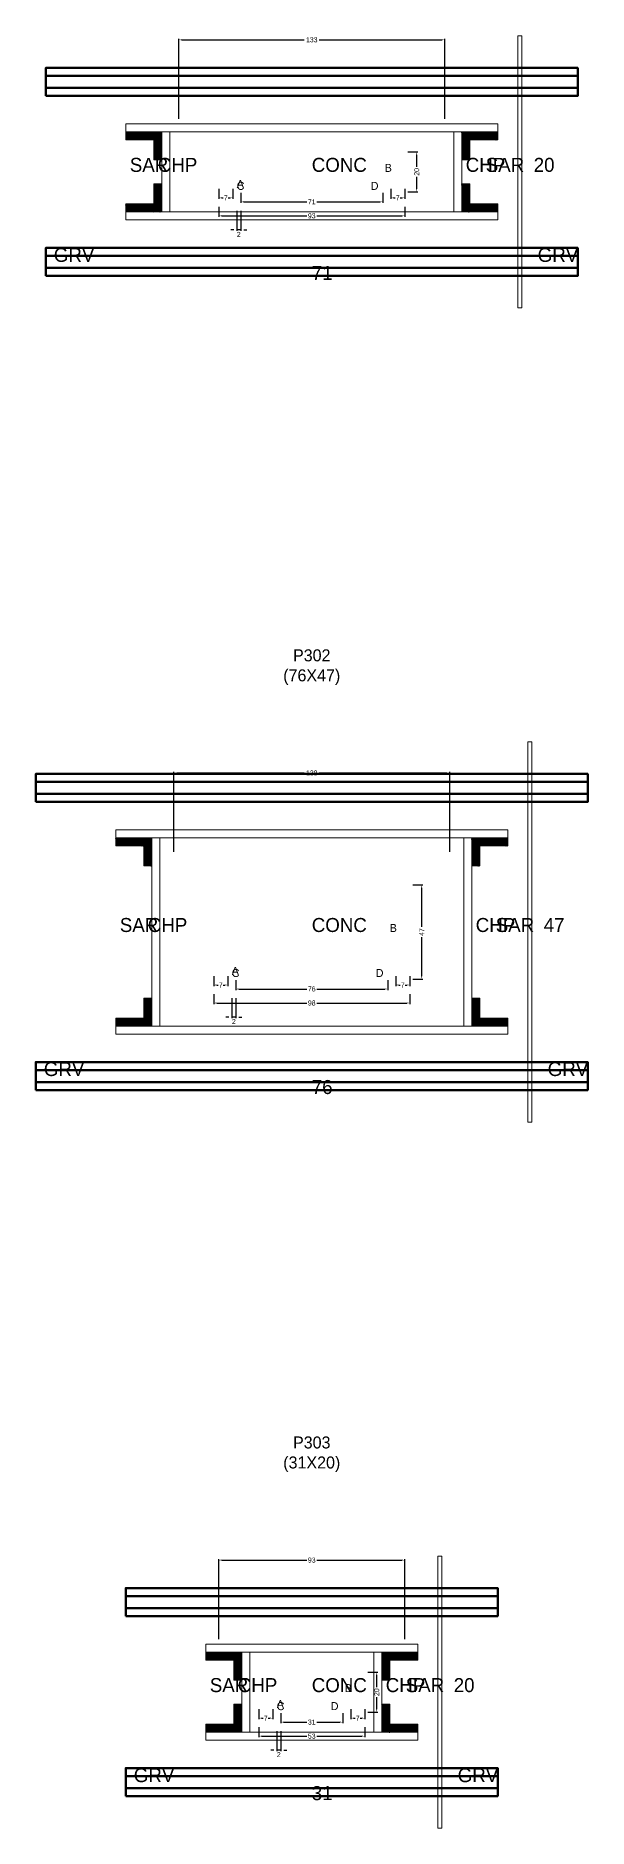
# Model space of a CAD drawing. Header units: centimetres. Extents: x -8500 to 4127, y -3806 to 295.
# Drawn here: x -138 to 138, y -3348 to -2452 of the extents above; entities that cross this region are included whole.
import ezdxf

# ---------------------------------------------------------------- set-up
doc = ezdxf.new("R2010")
doc.units = ezdxf.units.CM
for name, color, linetype in [('COTA', 241, 'Continuous'), ('GRAVATA', 224, 'Continuous'), ('Hachura', 251, 'Continuous'), ('NOMENCLATURA', 7, 'Continuous'), ('SARRAFO', 251, 'Continuous'), ('Texto Seção', 7, 'Continuous')]:
    doc.layers.add(name, color=color, linetype=linetype)
doc.dimstyles.new('cotax2', dxfattribs={"dimtxt": 2.5, "dimasz": 1.5, "dimexe": 0.5, "dimexo": 0.5, "dimgap": 0.5, "dimtad": 1, "dimcen": 2.5, "dimazin": 3, "dimtfac": 1, "dimtmove": 0, "dimatfit": 3})

# ---------------------------------------------------------------- blocks, each defined once
blk = doc.blocks.new('_CLOSEDFILLED')
at = {"color": 0, "linetype": 'BYBLOCK'}
blk.add_solid([(-1, 0.16), (0, 0), (-1, -0.16)], dxfattribs=at)
blk = doc.blocks.new('*D196')
for p, q in [((-46.5, -2537.5), (-46.5, -2542.5)), ((-45, -2542), (-2.5, -2542)), ((2.5, -2542), (45, -2542)), ((46.5, -2537.5), (46.5, -2542.5))]:
    blk.add_line(p, q)
at = {"layer": 'Defpoints'}
for p in [(-46.5, -2537), (-46.5, -2542), (46.5, -2537)]:
    blk.add_point(p, dxfattribs=at)
at = {"layer": 'COTA', "xscale": 1.5, "yscale": 1.5, "rotation": 180}
blk.add_blockref('_CLOSEDFILLED', (-46.5, -2542), dxfattribs=at)
at = {"layer": 'COTA', "xscale": 1.5, "yscale": 1.5}
blk.add_blockref('_CLOSEDFILLED', (46.5, -2542), dxfattribs=at)
at = {"layer": 'COTA', "insert": (0, -2542), "char_height": 2.5, "attachment_point": 5}
blk.add_mtext('93', dxfattribs=at)
blk = doc.blocks.new('*D197')
for p, q in [((-35.5, -2530.5), (-35.5, -2535.5)), ((-34, -2535), (-2.5, -2535)), ((2.5, -2535), (34, -2535)), ((35.5, -2530.5), (35.5, -2535.5))]:
    blk.add_line(p, q)
at = {"layer": 'Defpoints'}
for p in [(-35.5, -2530), (-35.5, -2535), (35.5, -2530)]:
    blk.add_point(p, dxfattribs=at)
at = {"layer": 'COTA', "xscale": 1.5, "yscale": 1.5, "rotation": 180}
blk.add_blockref('_CLOSEDFILLED', (-35.5, -2535), dxfattribs=at)
at = {"layer": 'COTA', "xscale": 1.5, "yscale": 1.5}
blk.add_blockref('_CLOSEDFILLED', (35.5, -2535), dxfattribs=at)
at = {"layer": 'COTA', "insert": (0, -2535), "char_height": 2.5, "attachment_point": 5}
blk.add_mtext('71', dxfattribs=at)
blk = doc.blocks.new('*D198')
for p, q in [((48, -2510), (53, -2510)), ((52.5, -2517.5), (52.5, -2511.5)), ((52.5, -2528.5), (52.5, -2522.5)), ((48, -2530), (53, -2530))]:
    blk.add_line(p, q)
at = {"layer": 'Defpoints'}
for p in [(47.5, -2510), (47.5, -2530), (52.5, -2530)]:
    blk.add_point(p, dxfattribs=at)
at = {"layer": 'COTA', "xscale": 1.5, "yscale": 1.5}
for p, rotation in [((52.5, -2510), 90), ((52.5, -2530), 270)]:
    blk.add_blockref('_CLOSEDFILLED', p, dxfattribs=dict(at, rotation=rotation))
at = {"layer": 'COTA', "insert": (52.5, -2520), "char_height": 2.5, "attachment_point": 5, "rotation": 90}
blk.add_mtext('20', dxfattribs=at)
blk = doc.blocks.new('*D199')
for p, q in [((-46.5, -2528.5), (-46.5, -2533.5)), ((-45, -2533), (-44.25, -2533)), ((-41.75, -2533), (-41, -2533)), ((-39.5, -2528.5), (-39.5, -2533.5))]:
    blk.add_line(p, q)
at = {"layer": 'Defpoints'}
for p in [(-46.5, -2528), (-46.5, -2533), (-39.5, -2528)]:
    blk.add_point(p, dxfattribs=at)
at = {"layer": 'COTA', "xscale": 1.5, "yscale": 1.5, "rotation": 180}
blk.add_blockref('_CLOSEDFILLED', (-46.5, -2533), dxfattribs=at)
at = {"layer": 'COTA', "xscale": 1.5, "yscale": 1.5}
blk.add_blockref('_CLOSEDFILLED', (-39.5, -2533), dxfattribs=at)
at = {"layer": 'COTA', "insert": (-43, -2533), "char_height": 2.5, "attachment_point": 5}
blk.add_mtext('7', dxfattribs=at)
blk = doc.blocks.new('*D200')
for p, q in [((39.5, -2528.5), (39.5, -2533.5)), ((41, -2533), (41.75, -2533)), ((44.25, -2533), (45, -2533)), ((46.5, -2528.5), (46.5, -2533.5))]:
    blk.add_line(p, q)
at = {"layer": 'Defpoints'}
for p in [(39.5, -2528), (39.5, -2533), (46.5, -2528)]:
    blk.add_point(p, dxfattribs=at)
at = {"layer": 'COTA', "xscale": 1.5, "yscale": 1.5, "rotation": 180}
blk.add_blockref('_CLOSEDFILLED', (39.5, -2533), dxfattribs=at)
at = {"layer": 'COTA', "xscale": 1.5, "yscale": 1.5}
blk.add_blockref('_CLOSEDFILLED', (46.5, -2533), dxfattribs=at)
at = {"layer": 'COTA', "insert": (43, -2533), "char_height": 2.5, "attachment_point": 5}
blk.add_mtext('7', dxfattribs=at)
blk = doc.blocks.new('*D201')
for p, q in [((-66.5, -2493.5), (-66.5, -2453.5)), ((-65, -2454), (-3.75, -2454)), ((3.75, -2454), (65, -2454)), ((66.5, -2493.5), (66.5, -2453.5))]:
    blk.add_line(p, q)
at = {"layer": 'Defpoints'}
for p in [(-66.5, -2454), (-66.5, -2494), (66.5, -2494)]:
    blk.add_point(p, dxfattribs=at)
at = {"layer": 'COTA', "xscale": 1.5, "yscale": 1.5, "rotation": 180}
blk.add_blockref('_CLOSEDFILLED', (-66.5, -2454), dxfattribs=at)
at = {"layer": 'COTA', "xscale": 1.5, "yscale": 1.5}
blk.add_blockref('_CLOSEDFILLED', (66.5, -2454), dxfattribs=at)
at = {"layer": 'COTA', "insert": (0, -2454), "char_height": 2.5, "attachment_point": 5}
blk.add_mtext('133', dxfattribs=at)
blk = doc.blocks.new('*D222')
for p, q in [((-49, -2931), (-49, -2936)), ((-47.5, -2935.5), (-2.5, -2935.5)), ((2.5, -2935.5), (47.5, -2935.5)), ((49, -2931), (49, -2936))]:
    blk.add_line(p, q)
at = {"layer": 'Defpoints'}
for p in [(-49, -2930.5), (-49, -2935.5), (49, -2930.5)]:
    blk.add_point(p, dxfattribs=at)
at = {"layer": 'COTA', "xscale": 1.5, "yscale": 1.5, "rotation": 180}
blk.add_blockref('_CLOSEDFILLED', (-49, -2935.5), dxfattribs=at)
at = {"layer": 'COTA', "xscale": 1.5, "yscale": 1.5}
blk.add_blockref('_CLOSEDFILLED', (49, -2935.5), dxfattribs=at)
at = {"layer": 'COTA', "insert": (0, -2935.5), "char_height": 2.5, "attachment_point": 5}
blk.add_mtext('98', dxfattribs=at)
blk = doc.blocks.new('*D223')
for p, q in [((-38, -2924), (-38, -2929)), ((-36.5, -2928.5), (-2.5, -2928.5)), ((2.5, -2928.5), (36.5, -2928.5)), ((38, -2924), (38, -2929))]:
    blk.add_line(p, q)
at = {"layer": 'Defpoints'}
for p in [(-38, -2923.5), (-38, -2928.5), (38, -2923.5)]:
    blk.add_point(p, dxfattribs=at)
at = {"layer": 'COTA', "xscale": 1.5, "yscale": 1.5, "rotation": 180}
blk.add_blockref('_CLOSEDFILLED', (-38, -2928.5), dxfattribs=at)
at = {"layer": 'COTA', "xscale": 1.5, "yscale": 1.5}
blk.add_blockref('_CLOSEDFILLED', (38, -2928.5), dxfattribs=at)
at = {"layer": 'COTA', "insert": (0, -2928.5), "char_height": 2.5, "attachment_point": 5}
blk.add_mtext('76', dxfattribs=at)
blk = doc.blocks.new('*D224')
for p, q in [((50.5, -2876.5), (55.5, -2876.5)), ((55, -2897.5), (55, -2878)), ((55, -2922), (55, -2902.5)), ((50.5, -2923.5), (55.5, -2923.5))]:
    blk.add_line(p, q)
at = {"layer": 'Defpoints'}
for p in [(50, -2876.5), (50, -2923.5), (55, -2923.5)]:
    blk.add_point(p, dxfattribs=at)
at = {"layer": 'COTA', "xscale": 1.5, "yscale": 1.5}
for p, rotation in [((55, -2876.5), 90), ((55, -2923.5), 270)]:
    blk.add_blockref('_CLOSEDFILLED', p, dxfattribs=dict(at, rotation=rotation))
at = {"layer": 'COTA', "insert": (55, -2900), "char_height": 2.5, "attachment_point": 5, "rotation": 90}
blk.add_mtext('47', dxfattribs=at)
blk = doc.blocks.new('*D225')
for p, q in [((-49, -2922), (-49, -2927)), ((-47.5, -2926.5), (-46.75, -2926.5)), ((-44.25, -2926.5), (-43.5, -2926.5)), ((-42, -2922), (-42, -2927))]:
    blk.add_line(p, q)
at = {"layer": 'Defpoints'}
for p in [(-49, -2921.5), (-49, -2926.5), (-42, -2921.5)]:
    blk.add_point(p, dxfattribs=at)
at = {"layer": 'COTA', "xscale": 1.5, "yscale": 1.5, "rotation": 180}
blk.add_blockref('_CLOSEDFILLED', (-49, -2926.5), dxfattribs=at)
at = {"layer": 'COTA', "xscale": 1.5, "yscale": 1.5}
blk.add_blockref('_CLOSEDFILLED', (-42, -2926.5), dxfattribs=at)
at = {"layer": 'COTA', "insert": (-45.5, -2926.5), "char_height": 2.5, "attachment_point": 5}
blk.add_mtext('7', dxfattribs=at)
blk = doc.blocks.new('*D226')
for p, q in [((42, -2922), (42, -2927)), ((43.5, -2926.5), (44.25, -2926.5)), ((46.75, -2926.5), (47.5, -2926.5)), ((49, -2922), (49, -2927))]:
    blk.add_line(p, q)
at = {"layer": 'Defpoints'}
for p in [(42, -2921.5), (42, -2926.5), (49, -2921.5)]:
    blk.add_point(p, dxfattribs=at)
at = {"layer": 'COTA', "xscale": 1.5, "yscale": 1.5, "rotation": 180}
blk.add_blockref('_CLOSEDFILLED', (42, -2926.5), dxfattribs=at)
at = {"layer": 'COTA', "xscale": 1.5, "yscale": 1.5}
blk.add_blockref('_CLOSEDFILLED', (49, -2926.5), dxfattribs=at)
at = {"layer": 'COTA', "insert": (45.5, -2926.5), "char_height": 2.5, "attachment_point": 5}
blk.add_mtext('7', dxfattribs=at)
blk = doc.blocks.new('*D227')
for p, q in [((-69, -2860), (-69, -2820)), ((-67.5, -2820.5), (-3.75, -2820.5)), ((3.75, -2820.5), (67.5, -2820.5)), ((69, -2860), (69, -2820))]:
    blk.add_line(p, q)
at = {"layer": 'Defpoints'}
for p in [(-69, -2820.5), (-69, -2860.5), (69, -2860.5)]:
    blk.add_point(p, dxfattribs=at)
at = {"layer": 'COTA', "xscale": 1.5, "yscale": 1.5, "rotation": 180}
blk.add_blockref('_CLOSEDFILLED', (-69, -2820.5), dxfattribs=at)
at = {"layer": 'COTA', "xscale": 1.5, "yscale": 1.5}
blk.add_blockref('_CLOSEDFILLED', (69, -2820.5), dxfattribs=at)
at = {"layer": 'COTA', "insert": (0, -2820.5), "char_height": 2.5, "attachment_point": 5}
blk.add_mtext('138', dxfattribs=at)
blk = doc.blocks.new('*D248')
for p, q in [((-26.5, -3297.5), (-26.5, -3302.5)), ((-25, -3302), (-2.5, -3302)), ((2.5, -3302), (25, -3302)), ((26.5, -3297.5), (26.5, -3302.5))]:
    blk.add_line(p, q)
at = {"layer": 'Defpoints'}
for p in [(-26.5, -3297), (26.5, -3297), (-26.5, -3302)]:
    blk.add_point(p, dxfattribs=at)
at = {"layer": 'COTA', "xscale": 1.5, "yscale": 1.5, "rotation": 180}
blk.add_blockref('_CLOSEDFILLED', (-26.5, -3302), dxfattribs=at)
at = {"layer": 'COTA', "xscale": 1.5, "yscale": 1.5}
blk.add_blockref('_CLOSEDFILLED', (26.5, -3302), dxfattribs=at)
at = {"layer": 'COTA', "insert": (0, -3302), "char_height": 2.5, "attachment_point": 5}
blk.add_mtext('53', dxfattribs=at)
blk = doc.blocks.new('*D249')
for p, q in [((-15.5, -3290.5), (-15.5, -3295.5)), ((-14, -3295), (-2.5, -3295)), ((2.5, -3295), (14, -3295)), ((15.5, -3290.5), (15.5, -3295.5))]:
    blk.add_line(p, q)
at = {"layer": 'Defpoints'}
for p in [(-15.5, -3290), (-15.5, -3295), (15.5, -3290)]:
    blk.add_point(p, dxfattribs=at)
at = {"layer": 'COTA', "xscale": 1.5, "yscale": 1.5, "rotation": 180}
blk.add_blockref('_CLOSEDFILLED', (-15.5, -3295), dxfattribs=at)
at = {"layer": 'COTA', "xscale": 1.5, "yscale": 1.5}
blk.add_blockref('_CLOSEDFILLED', (15.5, -3295), dxfattribs=at)
at = {"layer": 'COTA', "insert": (0, -3295), "char_height": 2.5, "attachment_point": 5}
blk.add_mtext('31', dxfattribs=at)
blk = doc.blocks.new('*D250')
for p, q in [((28, -3270), (33, -3270)), ((32.5, -3277.5), (32.5, -3271.5)), ((32.5, -3288.5), (32.5, -3282.5)), ((28, -3290), (33, -3290))]:
    blk.add_line(p, q)
at = {"layer": 'Defpoints'}
for p in [(27.5, -3270), (27.5, -3290), (32.5, -3290)]:
    blk.add_point(p, dxfattribs=at)
at = {"layer": 'COTA', "xscale": 1.5, "yscale": 1.5}
for p, rotation in [((32.5, -3270), 90), ((32.5, -3290), 270)]:
    blk.add_blockref('_CLOSEDFILLED', p, dxfattribs=dict(at, rotation=rotation))
at = {"layer": 'COTA', "insert": (32.5, -3280), "char_height": 2.5, "attachment_point": 5, "rotation": 90}
blk.add_mtext('20', dxfattribs=at)
blk = doc.blocks.new('*D251')
for p, q in [((-26.5, -3288.5), (-26.5, -3293.5)), ((-25, -3293), (-24.25, -3293)), ((-21.75, -3293), (-21, -3293)), ((-19.5, -3288.5), (-19.5, -3293.5))]:
    blk.add_line(p, q)
at = {"layer": 'Defpoints'}
for p in [(-26.5, -3288), (-19.5, -3288), (-26.5, -3293)]:
    blk.add_point(p, dxfattribs=at)
at = {"layer": 'COTA', "xscale": 1.5, "yscale": 1.5, "rotation": 180}
blk.add_blockref('_CLOSEDFILLED', (-26.5, -3293), dxfattribs=at)
at = {"layer": 'COTA', "xscale": 1.5, "yscale": 1.5}
blk.add_blockref('_CLOSEDFILLED', (-19.5, -3293), dxfattribs=at)
at = {"layer": 'COTA', "insert": (-23, -3293), "char_height": 2.5, "attachment_point": 5}
blk.add_mtext('7', dxfattribs=at)
blk = doc.blocks.new('*D252')
for p, q in [((19.5, -3288.5), (19.5, -3293.5)), ((21, -3293), (21.75, -3293)), ((24.25, -3293), (25, -3293)), ((26.5, -3288.5), (26.5, -3293.5))]:
    blk.add_line(p, q)
at = {"layer": 'Defpoints'}
for p in [(19.5, -3288), (26.5, -3288), (19.5, -3293)]:
    blk.add_point(p, dxfattribs=at)
at = {"layer": 'COTA', "xscale": 1.5, "yscale": 1.5, "rotation": 180}
blk.add_blockref('_CLOSEDFILLED', (19.5, -3293), dxfattribs=at)
at = {"layer": 'COTA', "xscale": 1.5, "yscale": 1.5}
blk.add_blockref('_CLOSEDFILLED', (26.5, -3293), dxfattribs=at)
at = {"layer": 'COTA', "insert": (23, -3293), "char_height": 2.5, "attachment_point": 5}
blk.add_mtext('7', dxfattribs=at)
blk = doc.blocks.new('*D253')
for p, q in [((-46.5, -3253.5), (-46.5, -3213.5)), ((-45, -3214), (-2.5, -3214)), ((2.5, -3214), (45, -3214)), ((46.5, -3253.5), (46.5, -3213.5))]:
    blk.add_line(p, q)
at = {"layer": 'Defpoints'}
for p in [(-46.5, -3214), (-46.5, -3254), (46.5, -3254)]:
    blk.add_point(p, dxfattribs=at)
at = {"layer": 'COTA', "xscale": 1.5, "yscale": 1.5, "rotation": 180}
blk.add_blockref('_CLOSEDFILLED', (-46.5, -3214), dxfattribs=at)
at = {"layer": 'COTA', "xscale": 1.5, "yscale": 1.5}
blk.add_blockref('_CLOSEDFILLED', (46.5, -3214), dxfattribs=at)
at = {"layer": 'COTA', "insert": (0, -3214), "char_height": 2.5, "attachment_point": 5}
blk.add_mtext('93', dxfattribs=at)

msp = doc.modelspace()

# ---------------------------------------------------------------- hatches: boundary and pattern name
at = {"layer": 'SARRAFO'}
h = msp.add_hatch(dxfattribs=at)
h.set_pattern_fill('SOLID', scale=2)
h.paths.add_polyline_path([(-93, -2504), (-79, -2504), (-79, -2500), (-93, -2500)])
h = msp.add_hatch(dxfattribs=at)
h.set_pattern_fill('SOLID', scale=2)
h.paths.add_polyline_path([(-79, -2514), (-75, -2514), (-75, -2500), (-79, -2500)])
h = msp.add_hatch(dxfattribs=at)
h.set_pattern_fill('SOLID', scale=2)
h.paths.add_polyline_path([(75, -2514), (79, -2514), (79, -2500), (75, -2500)])
h = msp.add_hatch(dxfattribs=at)
h.set_pattern_fill('SOLID', scale=2)
h.paths.add_polyline_path([(79, -2504), (93, -2504), (93, -2500), (79, -2500)])
h = msp.add_hatch(dxfattribs=at)
h.set_pattern_fill('SOLID', scale=2)
h.paths.add_polyline_path([(-79, -2540), (-75, -2540), (-75, -2526), (-79, -2526)])
h = msp.add_hatch(dxfattribs=at)
h.set_pattern_fill('SOLID', scale=2)
h.paths.add_polyline_path([(75, -2540), (79, -2540), (79, -2526), (75, -2526)])
h = msp.add_hatch(dxfattribs=at)
h.set_pattern_fill('SOLID', scale=2)
h.paths.add_polyline_path([(-93, -2540), (-79, -2540), (-79, -2536), (-93, -2536)])
h = msp.add_hatch(dxfattribs=at)
h.set_pattern_fill('SOLID', scale=2)
h.paths.add_polyline_path([(79, -2540), (93, -2540), (93, -2536), (79, -2536)])
h = msp.add_hatch(dxfattribs=at)
h.set_pattern_fill('SOLID', scale=2)
h.paths.add_polyline_path([(-98, -2857), (-84, -2857), (-84, -2853), (-98, -2853)])
h = msp.add_hatch(dxfattribs=at)
h.set_pattern_fill('SOLID', scale=2)
h.paths.add_polyline_path([(-84, -2867), (-80, -2867), (-80, -2853), (-84, -2853)])
h = msp.add_hatch(dxfattribs=at)
h.set_pattern_fill('SOLID', scale=2)
h.paths.add_polyline_path([(80, -2867), (84, -2867), (84, -2853), (80, -2853)])
h = msp.add_hatch(dxfattribs=at)
h.set_pattern_fill('SOLID', scale=2)
h.paths.add_polyline_path([(84, -2857), (98, -2857), (98, -2853), (84, -2853)])
h = msp.add_hatch(dxfattribs=at)
h.set_pattern_fill('SOLID', scale=2)
h.paths.add_polyline_path([(-84, -2947), (-80, -2947), (-80, -2933), (-84, -2933)])
h = msp.add_hatch(dxfattribs=at)
h.set_pattern_fill('SOLID', scale=2)
h.paths.add_polyline_path([(80, -2947), (84, -2947), (84, -2933), (80, -2933)])
h = msp.add_hatch(dxfattribs=at)
h.set_pattern_fill('SOLID', scale=2)
h.paths.add_polyline_path([(-98, -2947), (-84, -2947), (-84, -2943), (-98, -2943)])
h = msp.add_hatch(dxfattribs=at)
h.set_pattern_fill('SOLID', scale=2)
h.paths.add_polyline_path([(84, -2947), (98, -2947), (98, -2943), (84, -2943)])
h = msp.add_hatch(dxfattribs=at)
h.set_pattern_fill('SOLID', scale=2)
h.paths.add_polyline_path([(-53, -3264), (-39, -3264), (-39, -3260), (-53, -3260)])
h = msp.add_hatch(dxfattribs=at)
h.set_pattern_fill('SOLID', scale=2)
h.paths.add_polyline_path([(-39, -3274), (-35, -3274), (-35, -3260), (-39, -3260)])
h = msp.add_hatch(dxfattribs=at)
h.set_pattern_fill('SOLID', scale=2)
h.paths.add_polyline_path([(35, -3274), (39, -3274), (39, -3260), (35, -3260)])
h = msp.add_hatch(dxfattribs=at)
h.set_pattern_fill('SOLID', scale=2)
h.paths.add_polyline_path([(39, -3264), (53, -3264), (53, -3260), (39, -3260)])
h = msp.add_hatch(dxfattribs=at)
h.set_pattern_fill('SOLID', scale=2)
h.paths.add_polyline_path([(-39, -3300), (-35, -3300), (-35, -3286), (-39, -3286)])
h = msp.add_hatch(dxfattribs=at)
h.set_pattern_fill('SOLID', scale=2)
h.paths.add_polyline_path([(35, -3300), (39, -3300), (39, -3286), (35, -3286)])
h = msp.add_hatch(dxfattribs=at)
h.set_pattern_fill('SOLID', scale=2)
h.paths.add_polyline_path([(-53, -3300), (-39, -3300), (-39, -3296), (-53, -3296)])
h = msp.add_hatch(dxfattribs=at)
h.set_pattern_fill('SOLID', scale=2)
h.paths.add_polyline_path([(39, -3300), (53, -3300), (53, -3296), (39, -3296)])

# ---------------------------------------------------------------- linework, layer by layer
at = {"layer": 'GRAVATA', "lineweight": 50}
for points in [[(-133, -2482), (133, -2482), (133, -2468), (-133, -2468)], [(-133, -2478), (133, -2478), (133, -2472), (-133, -2472)], [(-133, -2572), (133, -2572), (133, -2558), (-133, -2558)], [(-133, -2568), (133, -2568), (133, -2562), (-133, -2562)], [(-138, -2835), (138, -2835), (138, -2821), (-138, -2821)], [(-138, -2831), (138, -2831), (138, -2825), (-138, -2825)], [(-138, -2979), (138, -2979), (138, -2965), (-138, -2965)], [(-138, -2975), (138, -2975), (138, -2969), (-138, -2969)], [(-93, -3242), (93, -3242), (93, -3228), (-93, -3228)], [(-93, -3238), (93, -3238), (93, -3232), (-93, -3232)], [(-93, -3332), (93, -3332), (93, -3318), (-93, -3318)], [(-93, -3328), (93, -3328), (93, -3322), (-93, -3322)]]:
    msp.add_lwpolyline(points, close=True, dxfattribs=at)
at = {"layer": 'Hachura', "lineweight": 13}
for points in [[(103, -2588), (105, -2588), (105, -2452), (103, -2452)], [(108, -2995), (110, -2995), (110, -2805), (108, -2805)], [(63, -3348), (65, -3348), (65, -3212), (63, -3212)]]:
    msp.add_lwpolyline(points, close=True, dxfattribs=at)
at = {"layer": 'Hachura', "lineweight": 18}
for points in [[(-93, -2500), (93, -2500), (93, -2496), (-93, -2496)], [(-75, -2540), (-71, -2540), (-71, -2500), (-75, -2500)], [(71, -2540), (75, -2540), (75, -2500), (71, -2500)], [(-93, -2544), (93, -2544), (93, -2540), (-93, -2540)], [(-98, -2853), (98, -2853), (98, -2849), (-98, -2849)], [(-80, -2947), (-76, -2947), (-76, -2853), (-80, -2853)], [(76, -2947), (80, -2947), (80, -2853), (76, -2853)], [(-98, -2951), (98, -2951), (98, -2947), (-98, -2947)], [(-53, -3260), (53, -3260), (53, -3256), (-53, -3256)], [(-35, -3300), (-31, -3300), (-31, -3260), (-35, -3260)], [(31, -3300), (35, -3300), (35, -3260), (31, -3260)], [(-53, -3304), (53, -3304), (53, -3300), (-53, -3300)]]:
    msp.add_lwpolyline(points, close=True, dxfattribs=at)
at = {"layer": 'SARRAFO', "lineweight": 13}
for points in [[(-93, -2504), (-79, -2504), (-79, -2500), (-93, -2500)], [(-79, -2514), (-75, -2514), (-75, -2500), (-79, -2500)], [(75, -2514), (79, -2514), (79, -2500), (75, -2500)], [(79, -2504), (93, -2504), (93, -2500), (79, -2500)], [(-79, -2540), (-75, -2540), (-75, -2526), (-79, -2526)], [(75, -2540), (79, -2540), (79, -2526), (75, -2526)], [(-93, -2540), (-79, -2540), (-79, -2536), (-93, -2536)], [(79, -2540), (93, -2540), (93, -2536), (79, -2536)], [(-98, -2857), (-84, -2857), (-84, -2853), (-98, -2853)], [(-84, -2867), (-80, -2867), (-80, -2853), (-84, -2853)], [(80, -2867), (84, -2867), (84, -2853), (80, -2853)], [(84, -2857), (98, -2857), (98, -2853), (84, -2853)], [(-84, -2947), (-80, -2947), (-80, -2933), (-84, -2933)], [(80, -2947), (84, -2947), (84, -2933), (80, -2933)], [(-98, -2947), (-84, -2947), (-84, -2943), (-98, -2943)], [(84, -2947), (98, -2947), (98, -2943), (84, -2943)], [(-53, -3264), (-39, -3264), (-39, -3260), (-53, -3260)], [(-39, -3274), (-35, -3274), (-35, -3260), (-39, -3260)], [(35, -3274), (39, -3274), (39, -3260), (35, -3260)], [(39, -3264), (53, -3264), (53, -3260), (39, -3260)], [(-39, -3300), (-35, -3300), (-35, -3286), (-39, -3286)], [(35, -3300), (39, -3300), (39, -3286), (35, -3286)], [(-53, -3300), (-39, -3300), (-39, -3296), (-53, -3296)], [(39, -3300), (53, -3300), (53, -3296), (39, -3296)]]:
    msp.add_lwpolyline(points, close=True, dxfattribs=at)

# ---------------------------------------------------------------- texts
at = {"layer": 'NOMENCLATURA'}
for s, p in [('B', (36.5, -2520)), ('A', (-37.5, -2528)), ('C', (-37.5, -2529)), ('D', (29.5, -2529)), ('B', (39, -2900)), ('A', (-40, -2921.5)), ('C', (-40, -2922.5)), ('D', (32, -2922.5)), ('B', (16.5, -3280)), ('A', (-17.5, -3288)), ('C', (-17.5, -3289)), ('D', (9.5, -3289))]:
    msp.add_text(s, height=4, dxfattribs=at).set_placement(p)
at = {"layer": 'NOMENCLATURA', "char_height": 6, "attachment_point": 8}
for s, insert in [('P302\\P(76X47)', (0, -2776.5)), ('P303\\P(31X20)', (0, -3170))]:
    msp.add_mtext(s, dxfattribs=dict(at, insert=insert))
at = {"layer": 'Texto Seção'}
for s, p in [('SAR', (-91, -2520)), ('CHP', (-77, -2520)), ('CONC', (0, -2520)), ('CHP', (77, -2520)), ('SAR', (87, -2520)), ('20', (111, -2520)), ('GRV', (-129, -2565)), ('GRV', (113, -2565)), ('71', (0, -2574)), ('SAR', (-96, -2900)), ('CHP', (-82, -2900)), ('CONC', (0, -2900)), ('CHP', (82, -2900)), ('SAR', (92, -2900)), ('47', (116, -2900)), ('GRV', (-134, -2972)), ('GRV', (118, -2972)), ('76', (0, -2981)), ('SAR', (-51, -3280)), ('CHP', (-37, -3280)), ('CONC', (0, -3280)), ('CHP', (37, -3280)), ('SAR', (47, -3280)), ('20', (71, -3280)), ('GRV', (-89, -3325)), ('GRV', (73, -3325)), ('31', (0, -3334))]:
    msp.add_text(s, height=7, dxfattribs=at).set_placement(p)

# ---------------------------------------------------------------- dimensions: what is measured, and where the dimension line sits
at = {"layer": 'COTA'}
for base, p1, p2, picture, middle in [((-66.5, -2454), (-66.5, -2494), (66.5, -2494), '*D201', (0, -2454)), ((-46.5, -2533), (-46.5, -2528), (-39.5, -2528), '*D199', (-43, -2533)), ((-35.5, -2535), (-35.5, -2530), (35.5, -2530), '*D197', (0, -2535)), ((39.5, -2533), (39.5, -2528), (46.5, -2528), '*D200', (43, -2533)), ((-46.5, -2542), (-46.5, -2537), (46.5, -2537), '*D196', (0, -2542)), ((-69, -2820.5), (-69, -2860.5), (69, -2860.5), '*D227', (0, -2820.5)), ((-49, -2926.5), (-49, -2921.5), (-42, -2921.5), '*D225', (-45.5, -2926.5)), ((-38, -2928.5), (-38, -2923.5), (38, -2923.5), '*D223', (0, -2928.5)), ((42, -2926.5), (42, -2921.5), (49, -2921.5), '*D226', (45.5, -2926.5)), ((-49, -2935.5), (-49, -2930.5), (49, -2930.5), '*D222', (0, -2935.5)), ((-46.5, -3214), (-46.5, -3254), (46.5, -3254), '*D253', (0, -3214)), ((-26.5, -3293), (-26.5, -3288), (-19.5, -3288), '*D251', (-23, -3293)), ((19.5, -3293), (19.5, -3288), (26.5, -3288), '*D252', (23, -3293)), ((-26.5, -3302), (-26.5, -3297), (26.5, -3297), '*D248', (0, -3302)), ((-15.5, -3295), (-15.5, -3290), (15.5, -3290), '*D249', (0, -3295))]:
    dim = msp.add_linear_dim(base=base, p1=p1, p2=p2, dimstyle='cotax2', dxfattribs=at)
    dim.commit()
    dim.dimension.update_dxf_attribs({"geometry": picture, "text_midpoint": middle})
for base, p1, p2, picture, middle in [((52.5, -2530), (47.5, -2530), (47.5, -2510), '*D198', (52.5, -2520)), ((55, -2923.5), (50, -2923.5), (50, -2876.5), '*D224', (55, -2900)), ((32.5, -3290), (27.5, -3290), (27.5, -3270), '*D250', (32.5, -3280))]:
    dim = msp.add_linear_dim(base=base, p1=p1, p2=p2, angle=90, dimstyle='cotax2', dxfattribs=at)
    dim.commit()
    dim.dimension.update_dxf_attribs({"geometry": picture, "text_midpoint": middle})
for base, p1, p2 in [((-35.5, -2549), (-35.5, -2539), (-37.5, -2539)), ((-38, -2942.5), (-38, -2932.5), (-40, -2932.5)), ((-15.5, -3309), (-15.5, -3299), (-17.5, -3299))]:
    msp.add_linear_dim(base=base, p1=p1, p2=p2, dimstyle='cotax2', dxfattribs=at).render()

doc.saveas('drawing.dxf')
